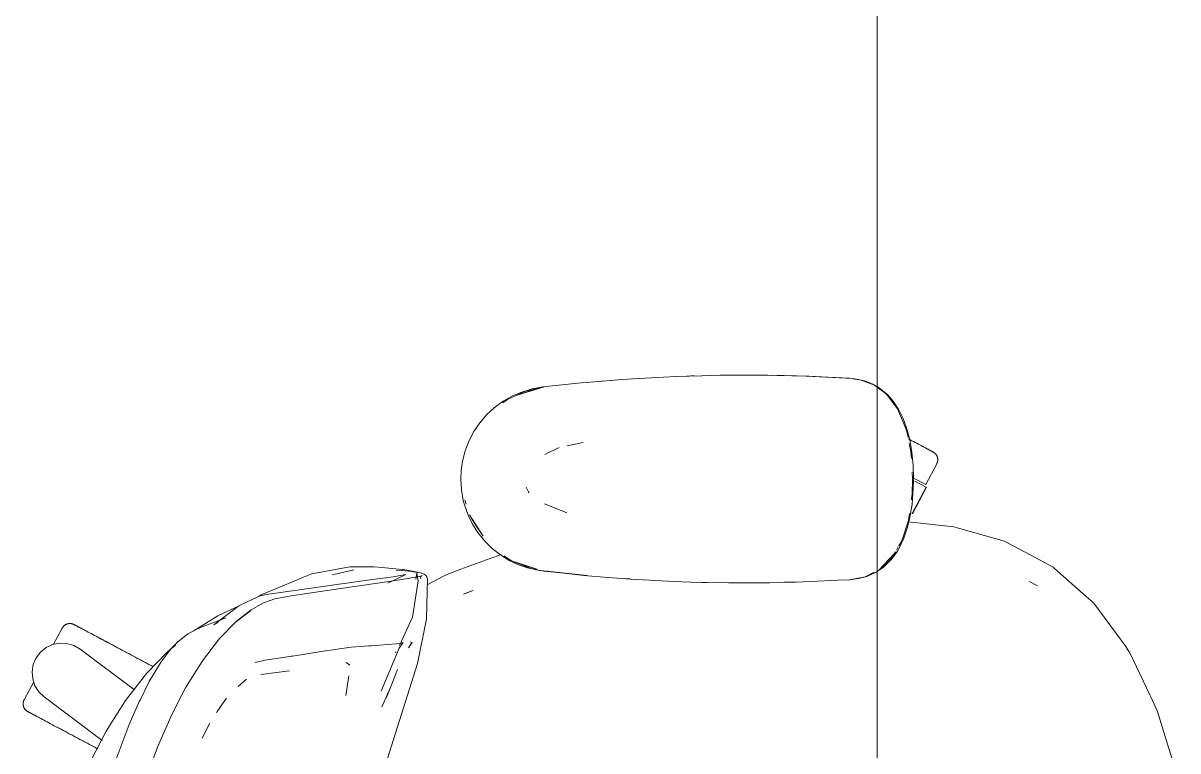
# Model space of a CAD drawing. Header units: millimetres. Extents: x 155927 to 317870, y -36033 to 97293.
# Drawn here: x 185145 to 185684, y 30883 to 31223 of the extents above; entities that cross this region are included whole.
import ezdxf

# ---------------------------------------------------------------- set-up
doc = ezdxf.new("R2010")
doc.units = ezdxf.units.MM
doc.header["$MEASUREMENT"] = 0
doc.layers.add('G-IMPT', color=8, linetype='CONTINUOUS', lineweight=9)
doc.layers.add('I-FURN', color=8, linetype='CONTINUOUS', lineweight=9)

msp = doc.modelspace()

# ---------------------------------------------------------------- linework, layer by layer
at = {"layer": 'G-IMPT'}
for p, q in [((185409.32, 31055.55), (185405.19, 31055.2)), ((185424.38, 31056.8), (185409.32, 31055.55)), ((185416.19, 31056.15), (185414.52, 31055.98)), ((185424.38, 31056.8), (185429.46, 31057.12)), ((185429.46, 31057.12), (185443.6, 31057.93)), ((185449.63, 31058.19), (185443.6, 31057.93)), ((185449.63, 31058.19), (185461.39, 31058.57)), ((185454.51, 31058.33), (185456.45, 31058.44)), ((185456.45, 31058.44), (185457.95, 31058.45)), ((185469.8, 31058.74), (185461.39, 31058.57)), ((185469.8, 31058.74), (185480.6, 31058.83)), ((185469.8, 31058.74), (185489.99, 31058.79)), ((185469.8, 31058.74), (185499.82, 31058.62)), ((185499.82, 31058.62), (185480.6, 31058.83)), ((185489.99, 31058.79), (185499.82, 31058.62)), ((185489.99, 31058.79), (185511.39, 31058.28)), ((185489.99, 31058.79), (185510.18, 31058.32)), ((185489.99, 31058.75), (185492.03, 31058.77)), ((185492.03, 31058.77), (185493.94, 31058.69)), ((185499.82, 31058.62), (185511.39, 31058.28)), ((185511.39, 31058.28), (185510.18, 31058.32)), ((185510.18, 31058.32), (185531.96, 31057.23)), ((185510.18, 31058.32), (185530.35, 31057.35)), ((185511.39, 31058.28), (185531.96, 31057.23)), ((185531.96, 31057.23), (185530.35, 31057.35)), ((185531.96, 31057.23), (185533.61, 31056.98)), ((185535.82, 31056.52), (185531.98, 31057.1)), ((185536, 31056.54), (185533.61, 31056.98)), ((185535.82, 31056.52), (185542.02, 31054.11)), ((185536, 31056.54), (185537.35, 31056.17)), ((185540.99, 31054.78), (185537.35, 31056.17)), ((185378.81, 31051.25), (185370.74, 31047.52)), ((185373.12, 31049.13), (185377.36, 31050.94)), ((185387.78, 31053.3), (185375.31, 31049.47)), ((185375.31, 31049.47), (185384.46, 31052.38)), ((185377.36, 31050.94), (185382.22, 31052.4)), ((185378.81, 31051.25), (185387.21, 31053.17)), ((185387.26, 31053.3), (185382.22, 31052.4)), ((185387.78, 31053.3), (185384.46, 31052.38)), ((185405.19, 31055.2), (185387.26, 31053.3)), ((185540.99, 31054.78), (185542.99, 31053.64)), ((185542.02, 31054.11), (185542.99, 31053.39)), ((185543.23, 31053.5), (185544.42, 31052.82)), ((185543.23, 31053.21), (185547.64, 31049.94)), ((185544.42, 31052.82), (185548.16, 31049.74)), ((185364.59, 31043.62), (185368.68, 31046.61)), ((185368.63, 31045.92), (185370.74, 31047.52)), ((185373.12, 31049.13), (185368.68, 31046.61)), ((185547.64, 31049.94), (185552.86, 31043.15)), ((185550.83, 31046.7), (185548.16, 31049.74)), ((185553.48, 31042.65), (185550.83, 31046.7)), ((185357.83, 31036.62), (185361.16, 31040.45)), ((185364.59, 31043.62), (185361.16, 31040.45)), ((185552.86, 31043.15), (185554.7, 31038.76)), ((185553.48, 31042.65), (185555.47, 31038.58)), ((185355, 31032.45), (185357.83, 31036.62)), ((185557.03, 31033.13), (185554.7, 31038.76)), ((185557.05, 31034.25), (185555.47, 31038.58)), ((185557.05, 31034.25), (185558.48, 31028.77)), ((185355, 31032.45), (185352.81, 31028.29)), ((185557.03, 31033.13), (185557.74, 31029.67)), ((185559.48, 31022.83), (185558.48, 31028.77)), ((185349.72, 31018.71), (185350.98, 31023.57)), ((185352.81, 31028.29), (185350.98, 31023.57)), ((185388.15, 31021.72), (185394.93, 31024.99)), ((185405.98, 31027.33), (185398.54, 31025.76)), ((185558.3, 31026.92), (185559.07, 31023.17)), ((185559.07, 31023.17), (185559.26, 31019.97)), ((185349.72, 31018.71), (185349.07, 31014.19)), ((185559.48, 31022.83), (185560.05, 31016.68)), ((185348.9, 31010.35), (185349.07, 31014.19)), ((185559.66, 31013.46), (185559.85, 31010.35)), ((185560.23, 31010.35), (185560.05, 31016.68)), ((185348.9, 31010.35), (185349.2, 31005.31)), ((185559.62, 31003.18), (185559.85, 31010.35)), ((185560.14, 31005.84), (185560.23, 31010.35)), ((185349.2, 31005.31), (185350.07, 31000.36)), ((185379.51, 31006.52), (185380.53, 31004.3)), ((185380.53, 31004.3), (185380.83, 31003.85)), ((185559.62, 31003.18), (185559.23, 31000.4)), ((185560.14, 31005.84), (185559.56, 30998.52)), ((185350.07, 31000.36), (185350.64, 30998.23)), ((185352.35, 30993.46), (185350.64, 30998.23)), ((185351.44, 30998.67), (185350.82, 31000.7)), ((185398.48, 30994.63), (185388.05, 30998.77)), ((185558.45, 30991.76), (185559.56, 30998.52)), ((185352.35, 30993.46), (185354.59, 30988.95)), ((185353, 30993.55), (185355.16, 30989.88)), ((185353, 30993.55), (185359.32, 30983.6)), ((185557.9, 30990.92), (185554.87, 30981.53)), ((185557.47, 30987.84), (185558.45, 30991.76)), ((185558.36, 30994.21), (185557.9, 30990.92)), ((185354.59, 30988.95), (185356.86, 30985.4)), ((185355.16, 30989.88), (185359.32, 30983.6)), ((185360.05, 30981.42), (185356.86, 30985.4)), ((185557.47, 30987.84), (185555.73, 30982.75)), ((185557.78, 30990.42), (185579.06, 30988)), ((185581.32, 30987.37), (185579.06, 30988)), ((185581.32, 30987.37), (185602.66, 30981.36)), ((185360.05, 30981.42), (185363.65, 30977.87)), ((185554.87, 30981.53), (185553.4, 30979.08)), ((185555.73, 30982.75), (185553.52, 30978.11)), ((185602.66, 30981.36), (185603.78, 30980.76)), ((185603.78, 30980.76), (185615.01, 30974.75)), ((185367.85, 30975.13), (185348.91, 30968.19)), ((185363.65, 30977.87), (185366.96, 30975.25)), ((185371.28, 30972.52), (185366.96, 30975.25)), ((185551.1, 30975.32), (185544.2, 30967.92)), ((185551.1, 30975.32), (185549.82, 30973.85)), ((185551.79, 30976.38), (185549.9, 30973.23)), ((185550.27, 30973.28), (185552.72, 30976.74)), ((185553.12, 30978.61), (185552.26, 30977.17)), ((185553.52, 30978.11), (185552.72, 30976.74)), ((185615.01, 30974.75), (185625.45, 30969.17)), ((185297.14, 30969.29), (185279.44, 30966.05)), ((185297.14, 30969.29), (185304.1, 30969.32)), ((185304.1, 30969.32), (185308.27, 30969.32)), ((185312.23, 30968.98), (185308.27, 30969.32)), ((185372.61, 30972.13), (185369.03, 30974.55)), ((185371.28, 30972.52), (185375.87, 30970.33)), ((185372.61, 30972.13), (185375.31, 30971.23)), ((185372.61, 30972.13), (185384.46, 30968.31)), ((185381.83, 30968.52), (185373.65, 30971.72)), ((185375.31, 30971.23), (185384.46, 30968.31)), ((185375.87, 30970.33), (185380, 30968.88)), ((185549.9, 30973.23), (185544.2, 30967.92)), ((185544.2, 30967.92), (185546.61, 30970.16)), ((185547.41, 30970.24), (185546.09, 30969.1)), ((185549.68, 30973.69), (185546.61, 30970.16)), ((185547.41, 30970.24), (185550.27, 30973.28)), ((185272.22, 30963.07), (185275.58, 30964.46)), ((185279.44, 30966.05), (185275.58, 30964.46)), ((185289.69, 30965.84), (185289.12, 30965.68)), ((185299, 30967.88), (185289.69, 30965.84)), ((185305.41, 30963.1), (185316.08, 30964.54)), ((185321.55, 30968.17), (185312.23, 30968.98)), ((185323.26, 30965.74), (185314.86, 30961.75)), ((185317.38, 30964.76), (185316.08, 30964.54)), ((185317.38, 30964.76), (185322.4, 30965.59)), ((185321.39, 30967.65), (185318.79, 30967.87)), ((185326.07, 30967.14), (185321.39, 30967.65)), ((185321.55, 30968.17), (185322.02, 30968.13)), ((185322.02, 30968.13), (185326.27, 30967.32)), ((185323.26, 30965.74), (185322.4, 30965.59)), ((185330.5, 30964.94), (185324.23, 30963.83)), ((185326.69, 30967.06), (185326.07, 30967.14)), ((185326.27, 30967.32), (185328.6, 30966.87)), ((185326.69, 30967.06), (185329.96, 30966.52)), ((185327.87, 30963.59), (185328.6, 30966.87)), ((185327.87, 30963.59), (185328.36, 30966.46)), ((185328.36, 30966.46), (185329.05, 30962.88)), ((185329.88, 30964.77), (185330.98, 30965.33)), ((185329.88, 30964.77), (185330.5, 30964.94)), ((185331.83, 30965.97), (185329.96, 30966.52)), ((185330.08, 30963.89), (185330.15, 30964.39)), ((185330.47, 30964.93), (185330.15, 30964.39)), ((185330.47, 30964.93), (185330.98, 30965.33)), ((185331.83, 30965.97), (185332.37, 30965.65)), ((185332.37, 30965.65), (185332.74, 30965.16)), ((185333.35, 30964.12), (185332.74, 30965.16)), ((185332.87, 30964.53), (185332.74, 30965.16)), ((185332.74, 30965.16), (185332.76, 30965.08)), ((185332.87, 30964.53), (185332.76, 30965.08)), ((185332.96, 30945.14), (185333.35, 30964.12)), ((185333.28, 30960.93), (185341.18, 30965.08)), ((185341.18, 30965.08), (185342.94, 30966)), ((185348.91, 30968.19), (185342.94, 30966)), ((185384.96, 30967.73), (185380, 30968.88)), ((185384.88, 30967.94), (185381.83, 30968.52)), ((185384.96, 30967.73), (185407.91, 30965.27)), ((185384.96, 30967.73), (185387.78, 30967.4)), ((185384.96, 30967.73), (185406.4, 30965.38)), ((185389.29, 30967.25), (185387.78, 30967.4)), ((185407.91, 30965.27), (185387.78, 30967.4)), ((185406.4, 30965.38), (185417.79, 30964.39)), ((185428.08, 30963.66), (185417.79, 30964.39)), ((185426.04, 30963.8), (185424.62, 30963.93)), ((185537.7, 30964.72), (185530.35, 30963.35)), ((185530.58, 30963.35), (185534.59, 30963.85)), ((185534.59, 30963.85), (185538.54, 30964.91)), ((185541.96, 30966.82), (185537.7, 30964.72)), ((185542.87, 30966.9), (185538.54, 30964.91)), ((185542.87, 30966.9), (185542.99, 30966.98)), ((185543.23, 30967.15), (185546.09, 30969.1)), ((185626.11, 30968.58), (185625.45, 30969.17)), ((185640.9, 30955.56), (185626.11, 30968.58)), ((185255.76, 30956.27), (185272.22, 30963.07)), ((185305.41, 30963.1), (185258.2, 30956.43)), ((185316.38, 30962.72), (185285.5, 30958.16)), ((185324.23, 30963.83), (185316.38, 30962.72)), ((185326.33, 30945.84), (185329.05, 30962.88)), ((185426.04, 30963.8), (185427.94, 30963.71)), ((185428.08, 30963.66), (185436.95, 30963.1)), ((185448.26, 30962.56), (185436.95, 30963.1)), ((185448.26, 30962.56), (185456.14, 30962.27)), ((185468.44, 30961.97), (185456.14, 30962.27)), ((185460.01, 30962.19), (185461.67, 30962.11)), ((185461.67, 30962.11), (185463.74, 30962.11)), ((185468.44, 30961.97), (185473.91, 30961.9)), ((185488.63, 30961.89), (185473.91, 30961.9)), ((185493.14, 30961.95), (185488.63, 30961.89)), ((185493.14, 30961.95), (185508.81, 30962.32)), ((185499.87, 30962.12), (185502.08, 30962.12)), ((185505.39, 30962.27), (185502.08, 30962.12)), ((185508.81, 30962.32), (185512.35, 30962.45)), ((185524.91, 30963.06), (185512.35, 30962.45)), ((185524.91, 30963.06), (185530.58, 30963.35)), ((185615.85, 30961.73), (185614.26, 30962.51)), ((185618.15, 30960.56), (185614.26, 30962.51)), ((185618.15, 30960.56), (185615.85, 30961.73)), ((185251.84, 30954.22), (185245.32, 30951.18)), ((185251.84, 30954.22), (185255.21, 30955.78)), ((185254.59, 30955.5), (185255.76, 30956.27)), ((185258.2, 30956.43), (185255.21, 30955.78)), ((185262.07, 30954.47), (185257.28, 30952.71)), ((185262.07, 30954.47), (185269.74, 30955.77)), ((185285.5, 30958.16), (185269.74, 30955.77)), ((185350.22, 30956.59), (185354.68, 30958.23)), ((185350.22, 30956.59), (185350.8, 30956.85)), ((185354.68, 30958.23), (185350.8, 30956.85)), ((185640.9, 30955.56), (185644.16, 30952.69)), ((185233.62, 30942.24), (185245.32, 30951.18)), ((185244.13, 30950.51), (185235.5, 30946.53)), ((185243.84, 30943.49), (185250.79, 30948.89)), ((185251.02, 30949.21), (185244.05, 30943.79)), ((185250.79, 30948.89), (185247.42, 30946.3)), ((185251.02, 30949.21), (185256.85, 30952.5)), ((185256.85, 30952.5), (185257.28, 30952.71)), ((185644.88, 30951.72), (185644.16, 30952.69)), ((185659.45, 30932.23), (185644.88, 30951.72)), ((185235.5, 30946.53), (185224.06, 30939.4)), ((185239.27, 30945.47), (185227.36, 30940.96)), ((185233.62, 30942.24), (185235.65, 30943.4)), ((185236.32, 30935.89), (185244.05, 30943.79)), ((185243.84, 30943.49), (185247.42, 30946.3)), ((185326.33, 30945.84), (185320.34, 30932.66)), ((185332.96, 30945.14), (185328.77, 30924.18)), ((185221.56, 30938.1), (185216.7, 30934.24)), ((185221.56, 30938.1), (185222.7, 30938.71)), ((185222.7, 30938.71), (185225.14, 30939.89)), ((185225.14, 30939.89), (185227.36, 30940.96)), ((185212.13, 30929.79), (185215.81, 30932.79)), ((185216.7, 30934.24), (185213.8, 30931.21)), ((185236.32, 30935.89), (185228.3, 30925.46)), ((185283.68, 30929.82), (185297.75, 30931.85)), ((185297.83, 30931.86), (185297.75, 30931.85)), ((185297.83, 30931.86), (185306.07, 30932.48)), ((185306.07, 30932.48), (185307.06, 30932.55)), ((185307.06, 30932.55), (185314.91, 30933.12)), ((185314.91, 30933.12), (185318.79, 30933.41)), ((185318.87, 30933.42), (185318.79, 30933.41)), ((185318.87, 30933.42), (185321.25, 30933.71)), ((185321.99, 30934), (185320.23, 30931.34)), ((185321.26, 30933.72), (185321.25, 30933.71)), ((185321.26, 30933.72), (185321.99, 30934)), ((185324.6, 30931.55), (185326.13, 30934.03)), ((185326.19, 30934.01), (185324.6, 30931.55)), ((185326.13, 30934.03), (185324.64, 30931.56)), ((185325.25, 30934.31), (185326.13, 30934.03)), ((185326.19, 30934.01), (185326.13, 30934.03)), ((185659.45, 30932.23), (185659.91, 30931.46)), ((185212.13, 30929.79), (185202.18, 30919.5)), ((185213.8, 30931.21), (185209.09, 30925.08)), ((185269.2, 30927.53), (185257.48, 30925.73)), ((185269.2, 30927.53), (185269.81, 30927.63)), ((185270.32, 30927.71), (185269.81, 30927.63)), ((185283.68, 30929.82), (185270.32, 30927.71)), ((185320.23, 30931.34), (185311.79, 30911.36)), ((185318.77, 30929.62), (185318.34, 30929.35)), ((185659.91, 30931.46), (185660.85, 30929.88)), ((185661.28, 30929.17), (185660.85, 30929.88)), ((185661.28, 30929.17), (185670.54, 30909.53)), ((185203.49, 30915.79), (185208.23, 30923.79)), ((185209.09, 30925.08), (185208.23, 30923.79)), ((185224.25, 30919.1), (185228.13, 30925.2)), ((185228.13, 30925.2), (185228.3, 30925.46)), ((185252.86, 30924.77), (185255.03, 30925.23)), ((185255.03, 30925.23), (185257.01, 30925.66)), ((185268.9, 30920.85), (185255.54, 30919.07)), ((185257.48, 30925.73), (185257.01, 30925.66)), ((185297.09, 30923.47), (185295.45, 30924.75)), ((185312.78, 30873.94), (185328.77, 30924.18)), ((185316.09, 30912.99), (185319.34, 30921.46)), ((185192.37, 30906.9), (185202.18, 30919.5)), ((185203.19, 30915.19), (185203.49, 30915.79)), ((185224.25, 30919.1), (185220.48, 30912.87)), ((185245.05, 30913.57), (185248.95, 30916.91)), ((185255.54, 30919.07), (185256.02, 30919.22)), ((185296.73, 30918.53), (185295.34, 30909.36)), ((185296.73, 30918.53), (185296.69, 30918.18)), ((185203.19, 30915.19), (185199.19, 30907.18)), ((185216.91, 30906.08), (185220.48, 30912.87)), ((185315.06, 30910.62), (185312.02, 30903.9)), ((185314.07, 30908.09), (185316.09, 30913.2)), ((185316.09, 30912.99), (185314.07, 30908.09)), ((185316.09, 30913.2), (185314.49, 30909.16)), ((185183.4, 30892.6), (185192.37, 30906.9)), ((185198.97, 30906.74), (185194.19, 30895.78)), ((185198.97, 30906.74), (185199.19, 30907.18)), ((185216.91, 30906.08), (185213.52, 30899.36)), ((185238.77, 30906.94), (185235.28, 30901.81)), ((185238.77, 30906.94), (185239.52, 30908.04)), ((185670.54, 30909.53), (185670.98, 30908.61)), ((185674.17, 30901.85), (185670.98, 30908.61)), ((185207.34, 30885.13), (185213.52, 30899.36)), ((185235.28, 30901.81), (185234.88, 30901.23)), ((185674.17, 30901.85), (185679.49, 30884.58)), ((185194.19, 30895.78), (185192.72, 30892.1)), ((185231.75, 30896.33), (185228.21, 30889.36)), ((185176.3, 30878.82), (185183.4, 30892.6)), ((185187.11, 30877.03), (185192.72, 30892.1)), ((185201.88, 30870.25), (185207.34, 30885.13)), ((185679.49, 30884.58), (185683.68, 30870.97))]:
    msp.add_line(p, q, dxfattribs=at)
at = {"layer": 'I-FURN'}
for p, q in [((185543.23, 31408.14), (185543.23, 30008.14)), ((185543.23, 30008.14), (185543.23, 31408.14)), ((185558.71, 31028.65), (185557.88, 31029.09)), ((185559.52, 31028.21), (185558.71, 31028.65)), ((185560.31, 31027.8), (185559.52, 31028.21)), ((185561.07, 31027.39), (185560.31, 31027.8)), ((185561.81, 31027), (185561.07, 31027.39)), ((185562.51, 31026.62), (185561.81, 31027)), ((185563.19, 31026.26), (185562.51, 31026.62)), ((185563.84, 31025.92), (185563.19, 31026.26)), ((185564.46, 31025.59), (185563.84, 31025.92)), ((185565.04, 31025.28), (185564.46, 31025.59)), ((185564.73, 31025.45), (185565.3, 31025.14)), ((185565.59, 31024.99), (185565.04, 31025.28)), ((185565.3, 31025.14), (185565.83, 31024.86)), ((185566.11, 31024.71), (185565.59, 31024.99)), ((185565.83, 31024.86), (185566.34, 31024.59)), ((185566.59, 31024.46), (185566.11, 31024.71)), ((185566.34, 31024.59), (185566.8, 31024.34)), ((185567.04, 31024.22), (185566.59, 31024.46)), ((185566.8, 31024.34), (185567.23, 31024.12)), ((185567.45, 31024), (185567.04, 31024.22)), ((185567.23, 31024.12), (185567.62, 31023.91)), ((185567.82, 31023.8), (185567.45, 31024)), ((185567.62, 31023.91), (185567.98, 31023.72)), ((185568.16, 31023.62), (185567.82, 31023.8)), ((185567.98, 31023.72), (185568.3, 31023.55)), ((185568.45, 31023.47), (185568.16, 31023.62)), ((185568.3, 31023.55), (185568.58, 31023.4)), ((185568.71, 31023.33), (185568.45, 31023.47)), ((185568.58, 31023.4), (185568.82, 31023.27)), ((185568.93, 31023.21), (185568.71, 31023.33)), ((185568.82, 31023.27), (185569.02, 31023.17)), ((185569.11, 31023.12), (185568.93, 31023.21)), ((185569.02, 31023.17), (185569.18, 31023.08)), ((185569.25, 31023.04), (185569.11, 31023.12)), ((185569.18, 31023.08), (185569.3, 31023.01)), ((185569.35, 31022.99), (185569.25, 31023.04)), ((185569.3, 31023.01), (185569.38, 31022.97)), ((185569.41, 31022.96), (185569.35, 31022.99)), ((185569.38, 31022.97), (185569.43, 31022.95)), ((185569.43, 31022.95), (185569.41, 31022.96)), ((185569.43, 31022.95), (185569.57, 31022.87)), ((185569.43, 31022.95), (185569.43, 31022.95)), ((185569.57, 31022.87), (185569.71, 31022.78)), ((185569.71, 31022.78), (185569.84, 31022.69)), ((185569.84, 31022.69), (185569.97, 31022.6)), ((185569.97, 31022.6), (185570.1, 31022.5)), ((185570.1, 31022.5), (185570.22, 31022.39)), ((185570.22, 31022.39), (185570.34, 31022.28)), ((185570.34, 31022.28), (185570.45, 31022.17)), ((185570.45, 31022.17), (185570.56, 31022.05)), ((185570.56, 31022.05), (185570.67, 31021.93)), ((185570.67, 31021.93), (185570.77, 31021.8)), ((185570.77, 31021.8), (185570.86, 31021.67)), ((185570.86, 31021.67), (185570.95, 31021.53)), ((185570.95, 31021.53), (185571.03, 31021.4)), ((185571.03, 31021.4), (185571.11, 31021.26)), ((185571.11, 31021.26), (185571.18, 31021.11)), ((185571.18, 31021.11), (185571.25, 31020.96)), ((185571.25, 31017.83), (185571.19, 31017.68)), ((185571.25, 31020.96), (185571.31, 31020.81)), ((185571.31, 31017.98), (185571.25, 31017.83)), ((185571.31, 31020.81), (185571.36, 31020.66)), ((185571.37, 31018.13), (185571.31, 31017.98)), ((185571.36, 31020.66), (185571.41, 31020.51)), ((185571.42, 31018.28), (185571.37, 31018.13)), ((185571.41, 31020.51), (185571.45, 31020.35)), ((185571.46, 31018.44), (185571.42, 31018.28)), ((185571.45, 31020.35), (185571.49, 31020.2)), ((185571.49, 31018.59), (185571.46, 31018.44)), ((185571.49, 31020.2), (185571.52, 31020.04)), ((185571.52, 31018.75), (185571.49, 31018.59)), ((185571.52, 31020.04), (185571.54, 31019.88)), ((185571.54, 31018.91), (185571.52, 31018.75)), ((185571.54, 31019.88), (185571.56, 31019.72)), ((185571.56, 31019.07), (185571.54, 31018.91)), ((185571.56, 31019.72), (185571.57, 31019.56)), ((185571.57, 31019.23), (185571.56, 31019.07)), ((185571.57, 31019.56), (185571.57, 31019.4)), ((185571.57, 31019.4), (185571.57, 31019.23)), ((185565.95, 31007.81), (185571.1, 31017.49)), ((185571.12, 31017.53), (185571.1, 31017.49)), ((185571.19, 31017.68), (185571.12, 31017.53)), ((185560.32, 31010.8), (185565.95, 31007.81)), ((185560.84, 31009.39), (185566.13, 31006.58)), ((185566.13, 31006.58), (185559.56, 30994.22)), ((185559.73, 30994.13), (185566.3, 31006.49)), ((185559.56, 30994.22), (185559.42, 30994.29)), ((185164.18, 30942.19), (185164.31, 30942.28)), ((185164.31, 30942.28), (185164.45, 30942.36)), ((185164.45, 30942.36), (185164.59, 30942.44)), ((185164.59, 30942.44), (185164.73, 30942.51)), ((185164.73, 30942.51), (185164.88, 30942.57)), ((185164.88, 30942.57), (185165.03, 30942.64)), ((185165.03, 30942.64), (185165.18, 30942.69)), ((185165.18, 30942.69), (185165.34, 30942.74)), ((185165.34, 30942.74), (185165.49, 30942.78)), ((185165.49, 30942.78), (185165.65, 30942.81)), ((185165.65, 30942.81), (185165.81, 30942.84)), ((185165.81, 30942.84), (185165.97, 30942.87)), ((185165.97, 30942.87), (185166.13, 30942.88)), ((185166.13, 30942.88), (185166.29, 30942.89)), ((185166.29, 30942.89), (185166.45, 30942.9)), ((185166.45, 30942.9), (185166.61, 30942.89)), ((185166.61, 30942.89), (185166.77, 30942.88)), ((185166.77, 30942.88), (185166.93, 30942.87)), ((185166.93, 30942.87), (185167.09, 30942.85)), ((185167.09, 30942.85), (185167.25, 30942.82)), ((185167.25, 30942.82), (185167.41, 30942.78)), ((185167.41, 30942.78), (185167.56, 30942.74)), ((185167.56, 30942.74), (185167.72, 30942.69)), ((185167.72, 30942.69), (185167.87, 30942.64)), ((185167.87, 30942.64), (185168.02, 30942.58)), ((185168.02, 30942.58), (185168.17, 30942.52)), ((185168.17, 30942.52), (185168.31, 30942.44)), ((185168.31, 30942.44), (185168.35, 30942.42)), ((185168.35, 30942.42), (185168.37, 30942.41)), ((185168.36, 30942.42), (185168.35, 30942.42)), ((185168.4, 30942.4), (185168.36, 30942.42)), ((185168.37, 30942.41), (185168.43, 30942.38)), ((185168.48, 30942.36), (185168.4, 30942.4)), ((185168.43, 30942.38), (185168.53, 30942.33)), ((185168.6, 30942.29), (185168.48, 30942.36)), ((185168.53, 30942.33), (185168.67, 30942.25)), ((185168.76, 30942.2), (185168.6, 30942.29)), ((185162.9, 30940.76), (185158.87, 30933.18)), ((185162.9, 30940.76), (185162.98, 30940.9)), ((185162.98, 30940.9), (185163.06, 30941.04)), ((185163.06, 30941.04), (185163.15, 30941.17)), ((185163.15, 30941.17), (185163.25, 30941.3)), ((185163.25, 30941.3), (185163.35, 30941.43)), ((185163.35, 30941.43), (185163.45, 30941.55)), ((185163.45, 30941.55), (185163.56, 30941.67)), ((185163.56, 30941.67), (185163.68, 30941.78)), ((185163.68, 30941.78), (185163.79, 30941.89)), ((185163.79, 30941.89), (185163.92, 30941.99)), ((185163.92, 30941.99), (185164.04, 30942.09)), ((185164.04, 30942.09), (185164.18, 30942.19)), ((185168.67, 30942.25), (185168.85, 30942.16)), ((185168.97, 30942.1), (185168.76, 30942.2)), ((185168.85, 30942.16), (185169.07, 30942.04)), ((185169.21, 30941.97), (185168.97, 30942.1)), ((185169.07, 30942.04), (185169.33, 30941.9)), ((185169.49, 30941.82), (185169.21, 30941.97)), ((185169.33, 30941.9), (185169.63, 30941.75)), ((185169.8, 30941.65), (185169.49, 30941.82)), ((185169.63, 30941.75), (185169.96, 30941.57)), ((185170.16, 30941.46), (185169.8, 30941.65)), ((185169.96, 30941.57), (185170.33, 30941.37)), ((185170.55, 30941.25), (185170.16, 30941.46)), ((185170.33, 30941.37), (185170.74, 30941.15)), ((185170.98, 30941.03), (185170.55, 30941.25)), ((185170.74, 30941.15), (185171.19, 30940.91)), ((185171.45, 30940.78), (185170.98, 30941.03)), ((185171.19, 30940.91), (185171.67, 30940.66)), ((185171.95, 30940.51), (185171.45, 30940.78)), ((185171.67, 30940.66), (185172.19, 30940.38)), ((185172.48, 30940.23), (185171.95, 30940.51)), ((185172.19, 30940.38), (185172.74, 30940.09)), ((185173.05, 30939.92), (185172.48, 30940.23)), ((185172.74, 30940.09), (185173.33, 30939.78)), ((185173.65, 30939.6), (185173.05, 30939.92)), ((185174.29, 30939.27), (185173.65, 30939.6)), ((185174.95, 30938.91), (185174.29, 30939.27)), ((185175.65, 30938.55), (185174.95, 30938.91)), ((185176.37, 30938.16), (185175.65, 30938.55)), ((185177.12, 30937.76), (185176.37, 30938.16)), ((185177.89, 30937.35), (185177.12, 30937.76)), ((185178.69, 30936.92), (185177.89, 30937.35)), ((185179.52, 30936.49), (185178.69, 30936.92)), ((185152.75, 30929.51), (185155.36, 30931.64)), ((185155.36, 30931.64), (185158.41, 30933.08)), ((185158.41, 30933.08), (185161.72, 30933.75)), ((185161.72, 30933.75), (185165.09, 30933.61)), ((185165.09, 30933.61), (185168.33, 30932.67)), ((185168.33, 30932.67), (185171.25, 30930.98)), ((185179.07, 30936.72), (185179.91, 30936.28)), ((185180.37, 30936.04), (185179.52, 30936.49)), ((185179.91, 30936.28), (185180.76, 30935.82)), ((185181.23, 30935.57), (185180.37, 30936.04)), ((185180.76, 30935.82), (185181.64, 30935.36)), ((185182.12, 30935.1), (185181.23, 30935.57)), ((185181.64, 30935.36), (185182.54, 30934.88)), ((185183.03, 30934.62), (185182.12, 30935.1)), ((185182.54, 30934.88), (185183.45, 30934.4)), ((185183.95, 30934.13), (185183.03, 30934.62)), ((185183.45, 30934.4), (185184.38, 30933.9)), ((185184.89, 30933.63), (185183.95, 30934.13)), ((185184.38, 30933.9), (185185.32, 30933.4)), ((185185.84, 30933.13), (185184.89, 30933.63)), ((185185.32, 30933.4), (185186.28, 30932.89)), ((185186.8, 30932.61), (185185.84, 30933.13)), ((185186.28, 30932.89), (185187.25, 30932.38)), ((185187.78, 30932.1), (185186.8, 30932.61)), ((185187.25, 30932.38), (185188.23, 30931.86)), ((185188.76, 30931.57), (185187.78, 30932.1)), ((185188.23, 30931.86), (185189.22, 30931.33)), ((185189.75, 30931.05), (185188.76, 30931.57)), ((185149.39, 30923.71), (185150.71, 30926.82)), ((185150.71, 30926.82), (185152.75, 30929.51)), ((185171.25, 30930.98), (185196.56, 30911.9)), ((185189.22, 30931.33), (185190.21, 30930.8)), ((185190.75, 30930.52), (185189.75, 30931.05)), ((185190.21, 30930.8), (185191.21, 30930.27)), ((185191.75, 30929.98), (185190.75, 30930.52)), ((185191.21, 30930.27), (185192.21, 30929.74)), ((185192.75, 30929.45), (185191.75, 30929.98)), ((185192.21, 30929.74), (185193.22, 30929.2)), ((185193.76, 30928.91), (185192.75, 30929.45)), ((185193.22, 30929.2), (185194.22, 30928.67)), ((185194.76, 30928.38), (185193.76, 30928.91)), ((185194.22, 30928.67), (185195.23, 30928.13)), ((185195.77, 30927.85), (185194.76, 30928.38)), ((185195.23, 30928.13), (185196.23, 30927.6)), ((185196.77, 30927.32), (185195.77, 30927.85)), ((185196.23, 30927.6), (185197.22, 30927.07)), ((185197.76, 30926.79), (185196.77, 30927.32)), ((185197.22, 30927.07), (185198.22, 30926.55)), ((185198.75, 30926.26), (185197.76, 30926.79)), ((185198.22, 30926.55), (185199.2, 30926.02)), ((185199.73, 30925.74), (185198.75, 30926.26)), ((185148.84, 30920.39), (185149.39, 30923.71)), ((185199.2, 30926.02), (185200.17, 30925.5)), ((185200.7, 30925.23), (185199.73, 30925.74)), ((185200.17, 30925.5), (185201.14, 30924.99)), ((185201.65, 30924.72), (185200.7, 30925.23)), ((185201.14, 30924.99), (185202.09, 30924.49)), ((185202.6, 30924.22), (185201.65, 30924.72)), ((185202.09, 30924.49), (185203.03, 30923.99)), ((185203.53, 30923.72), (185202.6, 30924.22)), ((185203.03, 30923.99), (185203.95, 30923.5)), ((185204.44, 30923.24), (185203.53, 30923.72)), ((185203.95, 30923.5), (185204.85, 30923.02)), ((185205.34, 30922.76), (185204.44, 30923.24)), ((185149.56, 30915.67), (185145.09, 30907.26)), ((185149.11, 30917.02), (185148.84, 30920.39)), ((185150.17, 30913.82), (185149.11, 30917.02)), ((185151.97, 30910.97), (185150.17, 30913.82)), ((185154.4, 30908.63), (185151.97, 30910.97)), ((185144.62, 30905.52), (185144.63, 30905.68)), ((185144.62, 30905.36), (185144.62, 30905.52)), ((185144.62, 30905.2), (185144.62, 30905.36)), ((185144.63, 30905.04), (185144.62, 30905.2)), ((185144.63, 30905.68), (185144.64, 30905.84)), ((185144.65, 30904.88), (185144.63, 30905.04)), ((185144.64, 30905.84), (185144.67, 30906)), ((185144.67, 30904.72), (185144.65, 30904.88)), ((185144.67, 30906), (185144.7, 30906.16)), ((185144.7, 30904.56), (185144.67, 30904.72)), ((185144.7, 30906.16), (185144.73, 30906.32)), ((185144.73, 30904.4), (185144.7, 30904.56)), ((185144.73, 30906.32), (185144.77, 30906.47)), ((185144.77, 30906.47), (185144.82, 30906.63)), ((185144.82, 30906.63), (185144.87, 30906.78)), ((185144.87, 30906.78), (185144.93, 30906.93)), ((185144.93, 30906.93), (185145, 30907.08)), ((185145, 30907.08), (185145.07, 30907.22)), ((185145.07, 30907.22), (185145.09, 30907.26)), ((185181.47, 30888.23), (185154.4, 30908.63)), ((185144.78, 30904.25), (185144.73, 30904.4)), ((185144.82, 30904.09), (185144.78, 30904.25)), ((185144.88, 30903.94), (185144.82, 30904.09)), ((185144.94, 30903.79), (185144.88, 30903.94)), ((185145, 30903.64), (185144.94, 30903.79)), ((185145.08, 30903.5), (185145, 30903.64)), ((185145.15, 30903.36), (185145.08, 30903.5)), ((185145.24, 30903.22), (185145.15, 30903.36)), ((185145.33, 30903.08), (185145.24, 30903.22)), ((185145.42, 30902.95), (185145.33, 30903.08)), ((185145.52, 30902.83), (185145.42, 30902.95)), ((185145.62, 30902.7), (185145.52, 30902.83)), ((185145.73, 30902.58), (185145.62, 30902.7)), ((185145.85, 30902.47), (185145.73, 30902.58)), ((185145.96, 30902.36), (185145.85, 30902.47)), ((185146.09, 30902.26), (185145.96, 30902.36)), ((185146.21, 30902.16), (185146.09, 30902.26)), ((185146.34, 30902.06), (185146.21, 30902.16)), ((185146.48, 30901.97), (185146.34, 30902.06)), ((185146.61, 30901.89), (185146.48, 30901.97)), ((185146.75, 30901.81), (185146.61, 30901.89)), ((185146.76, 30901.81), (185146.75, 30901.81)), ((185146.75, 30901.81), (185146.78, 30901.8)), ((185146.8, 30901.78), (185146.76, 30901.81)), ((185146.78, 30901.8), (185146.84, 30901.77)), ((185146.88, 30901.74), (185146.8, 30901.78)), ((185146.84, 30901.77), (185146.94, 30901.71)), ((185147.01, 30901.68), (185146.88, 30901.74)), ((185146.94, 30901.71), (185147.08, 30901.64)), ((185147.17, 30901.59), (185147.01, 30901.68)), ((185147.08, 30901.64), (185147.26, 30901.54)), ((185147.37, 30901.48), (185147.17, 30901.59)), ((185147.26, 30901.54), (185147.48, 30901.43)), ((185147.61, 30901.35), (185147.37, 30901.48)), ((185147.48, 30901.43), (185147.73, 30901.29)), ((185147.89, 30901.21), (185147.61, 30901.35)), ((185147.73, 30901.29), (185148.03, 30901.13)), ((185148.21, 30901.04), (185147.89, 30901.21)), ((185148.03, 30901.13), (185148.37, 30900.95)), ((185148.56, 30900.85), (185148.21, 30901.04)), ((185148.37, 30900.95), (185148.74, 30900.75)), ((185148.96, 30900.64), (185148.56, 30900.85)), ((185148.74, 30900.75), (185149.15, 30900.54)), ((185149.39, 30900.41), (185148.96, 30900.64)), ((185149.15, 30900.54), (185149.6, 30900.3)), ((185149.85, 30900.16), (185149.39, 30900.41)), ((185149.6, 30900.3), (185150.08, 30900.04)), ((185150.35, 30899.9), (185149.85, 30900.16)), ((185150.08, 30900.04), (185150.59, 30899.77)), ((185150.89, 30899.61), (185150.35, 30899.9)), ((185150.59, 30899.77), (185151.15, 30899.47)), ((185151.46, 30899.31), (185150.89, 30899.61)), ((185151.15, 30899.47), (185151.73, 30899.16)), ((185151.73, 30899.16), (185152.35, 30898.84)), ((185152.35, 30898.84), (185152.99, 30898.49)), ((185152.99, 30898.49), (185153.67, 30898.13)), ((185153.67, 30898.13), (185154.38, 30897.76)), ((185154.38, 30897.76), (185155.11, 30897.36)), ((185155.11, 30897.36), (185155.88, 30896.96)), ((185155.88, 30896.96), (185156.66, 30896.54)), ((185156.66, 30896.54), (185157.48, 30896.11)), ((185157.48, 30896.11), (185158.31, 30895.66)), ((185158.31, 30895.66), (185159.17, 30895.21)), ((185159.17, 30895.21), (185160.04, 30894.74)), ((185160.04, 30894.74), (185160.94, 30894.27)), ((185161.43, 30894.01), (185160.53, 30894.49)), ((185160.94, 30894.27), (185161.85, 30893.78)), ((185162.35, 30893.51), (185161.43, 30894.01)), ((185161.85, 30893.78), (185162.78, 30893.29)), ((185163.29, 30893.02), (185162.35, 30893.51)), ((185162.78, 30893.29), (185163.73, 30892.78)), ((185164.24, 30892.51), (185163.29, 30893.02)), ((185163.73, 30892.78), (185164.69, 30892.28)), ((185165.21, 30892), (185164.24, 30892.51)), ((185164.69, 30892.28), (185165.65, 30891.76)), ((185166.18, 30891.48), (185165.21, 30892)), ((185165.65, 30891.76), (185166.63, 30891.24)), ((185167.16, 30890.96), (185166.18, 30891.48)), ((185166.63, 30891.24), (185167.62, 30890.72)), ((185168.16, 30890.43), (185167.16, 30890.96)), ((185167.62, 30890.72), (185168.61, 30890.19)), ((185169.15, 30889.9), (185168.16, 30890.43)), ((185168.61, 30890.19), (185169.61, 30889.66)), ((185170.15, 30889.37), (185169.15, 30889.9)), ((185169.61, 30889.66), (185170.62, 30889.12)), ((185171.16, 30888.83), (185170.15, 30889.37)), ((185170.62, 30889.12), (185171.62, 30888.59)), ((185172.16, 30888.3), (185171.16, 30888.83)), ((185171.62, 30888.59), (185172.63, 30888.05)), ((185173.17, 30887.76), (185172.16, 30888.3)), ((185172.63, 30888.05), (185173.63, 30887.52)), ((185174.17, 30887.23), (185173.17, 30887.76)), ((185173.63, 30887.52), (185174.63, 30886.99)), ((185175.17, 30886.7), (185174.17, 30887.23)), ((185174.63, 30886.99), (185175.63, 30886.46)), ((185176.16, 30886.17), (185175.17, 30886.7)), ((185175.63, 30886.46), (185176.62, 30885.93)), ((185177.15, 30885.65), (185176.16, 30886.17)), ((185176.62, 30885.93), (185177.6, 30885.41)), ((185178.13, 30885.13), (185177.15, 30885.65)), ((185177.6, 30885.41), (185178.58, 30884.89)), ((185179.1, 30884.61), (185178.13, 30885.13)), ((185178.58, 30884.89), (185179.54, 30884.38))]:
    msp.add_line(p, q, dxfattribs=at)

doc.saveas('drawing.dxf')
